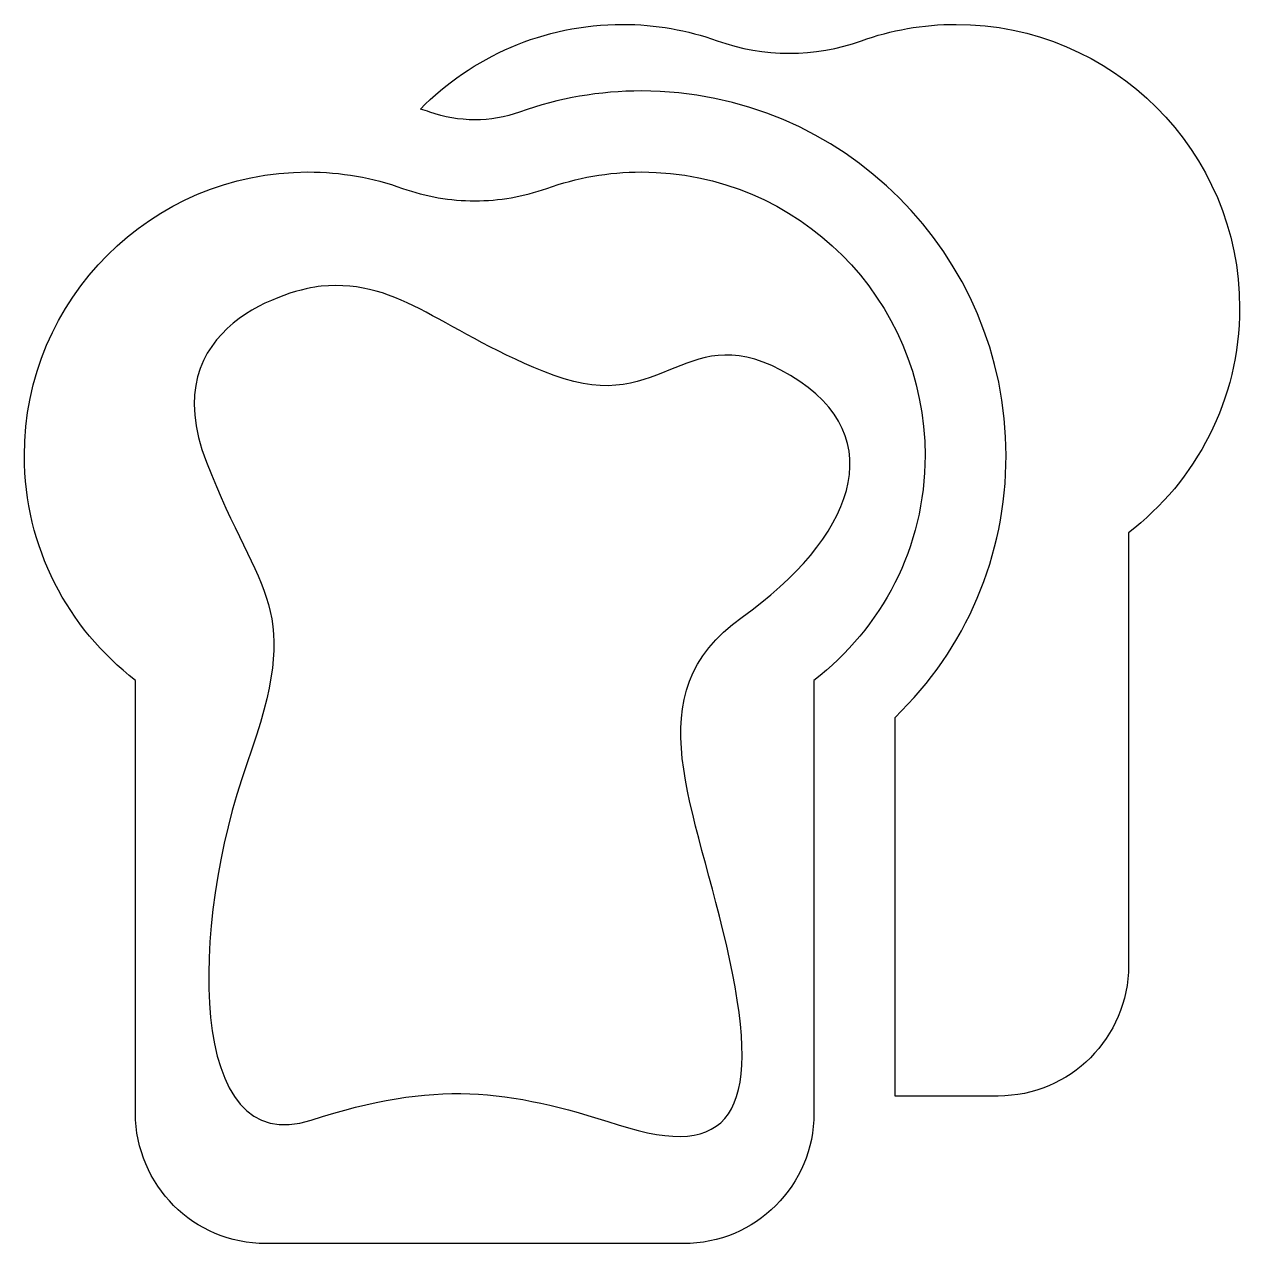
# Model space of a CAD drawing. Header units: centimetres. Extents: x -6.5 to 6.5, y -6.5 to 6.5.
import ezdxf

# ---------------------------------------------------------------- set-up
doc = ezdxf.new("R2010")
doc.units = ezdxf.units.CM
doc.header["$MEASUREMENT"] = 0
doc.layers.add('Layer 1', color=7, linetype='Continuous')

msp = doc.modelspace()

# ---------------------------------------------------------------- linework, layer by layer
at = {"layer": 'Layer 1'}
for points, knots in [([(3.47834, 6.54174), (3.12168, 6.54174), (2.77989, 6.47954), (2.46229, 6.36616), (2.46229, 6.36616), (1.96061, 6.18698), (1.41478, 6.18741), (0.91289, 6.36637), (0.91289, 6.36637), (0.59571, 6.47974), (0.25413, 6.54174), (-0.10234, 6.54174), (-0.10234, 6.54174), (-0.95147, 6.54174), (-1.71865, 6.19323), (-2.27071, 5.63234), (-2.27071, 5.63234), (-2.23764, 5.62149), (-2.20385, 5.61318), (-2.17101, 5.60146), (-2.17101, 5.60146), (-2.01496, 5.54582), (-1.85235, 5.51759), (-1.68756, 5.51759), (-1.68756, 5.51759), (-1.52347, 5.51759), (-1.36146, 5.54561), (-1.20607, 5.60125), (-1.20607, 5.60125), (-0.78549, 5.75135), (-0.34541, 5.82734), (0.10235, 5.82734), (0.10235, 5.82734), (2.25997, 5.82734), (4.01548, 4.07183), (4.01548, 1.91421), (4.01548, 1.91421), (4.01548, 0.84167), (3.58577, -0.15975), (2.82298, -0.89474), (2.82298, -0.89474), (2.82298, -0.89474), (2.82298, -4.95776), (2.82298, -4.95776), (2.82298, -4.95776), (2.82298, -4.95776), (3.92991, -4.95776), (3.92991, -4.95776), (3.92991, -4.95776), (4.70289, -4.95776), (5.3294, -4.33128), (5.3294, -3.5583), (5.3294, -3.5583), (5.3294, -3.5583), (5.3294, 1.0862), (5.3294, 1.0862), (5.3294, 1.0862), (6.05335, 1.64265), (6.5219, 2.51482), (6.5219, 3.49817), (6.5219, 3.49817), (6.5219, 5.17898), (5.15911, 6.54174), (3.47834, 6.54174)], [0, 0, 0, 0, 0.05882353, 0.05882353, 0.05882353, 0.05882353, 0.11764706, 0.11764706, 0.11764706, 0.11764706, 0.17647059, 0.17647059, 0.17647059, 0.17647059, 0.23529412, 0.23529412, 0.23529412, 0.23529412, 0.29411765, 0.29411765, 0.29411765, 0.29411765, 0.35294118, 0.35294118, 0.35294118, 0.35294118, 0.41176471, 0.41176471, 0.41176471, 0.41176471, 0.47058824, 0.47058824, 0.47058824, 0.47058824, 0.52941176, 0.52941176, 0.52941176, 0.52941176, 0.58823529, 0.58823529, 0.58823529, 0.58823529, 0.64705882, 0.64705882, 0.64705882, 0.64705882, 0.70588235, 0.70588235, 0.70588235, 0.70588235, 0.76470588, 0.76470588, 0.76470588, 0.76470588, 0.82352941, 0.82352941, 0.82352941, 0.82352941, 0.88235294, 0.88235294, 0.88235294, 0.88235294, 1, 1, 1, 1]), ([(0.10234, 4.95776), (-0.25434, 4.95776), (-0.59616, 4.89556), (-0.91377, 4.78218), (-0.91377, 4.78218), (-1.16425, 4.69259), (-1.42603, 4.64801), (-1.68757, 4.64801), (-1.68757, 4.64801), (-1.9498, 4.64801), (-2.21197, 4.6928), (-2.46312, 4.78239), (-2.46312, 4.78239), (-2.7803, 4.89576), (-3.12191, 4.95776), (-3.47835, 4.95776), (-3.47835, 4.95776), (-5.15914, 4.95776), (-6.52191, 3.595), (-6.52191, 1.91421), (-6.52191, 1.91421), (-6.52191, 0.93083), (-6.05339, 0.05874), (-5.32941, -0.49771), (-5.32941, -0.49771), (-5.32941, -0.49771), (-5.32941, -5.14226), (-5.32941, -5.14226), (-5.32941, -5.14226), (-5.32941, -5.91524), (-4.7029, -6.54175), (-3.92992, -6.54175), (-3.92992, -6.54175), (-3.92992, -6.54175), (0.55388, -6.54174), (0.55388, -6.54174), (0.55388, -6.54174), (1.32689, -6.54174), (1.95339, -5.91523), (1.95339, -5.14225), (1.95339, -5.14225), (1.95339, -5.14225), (1.95339, -0.49773), (1.95339, -0.49773), (1.95339, -0.49773), (2.67732, 0.05872), (3.14589, 0.93081), (3.14589, 1.91419), (3.14589, 1.91419), (3.1459, 3.595), (1.78313, 4.95776), (0.10234, 4.95776)], [0, 0, 0, 0, 0.07142857, 0.07142857, 0.07142857, 0.07142857, 0.14285714, 0.14285714, 0.14285714, 0.14285714, 0.21428571, 0.21428571, 0.21428571, 0.21428571, 0.28571429, 0.28571429, 0.28571429, 0.28571429, 0.35714286, 0.35714286, 0.35714286, 0.35714286, 0.42857143, 0.42857143, 0.42857143, 0.42857143, 0.5, 0.5, 0.5, 0.5, 0.57142857, 0.57142857, 0.57142857, 0.57142857, 0.64285714, 0.64285714, 0.64285714, 0.64285714, 0.71428571, 0.71428571, 0.71428571, 0.71428571, 0.78571429, 0.78571429, 0.78571429, 0.78571429, 0.85714286, 0.85714286, 0.85714286, 0.85714286, 1, 1, 1, 1]), ([(1.18189, 0.18121), (0.01169, -0.65207), (0.68532, -1.81166), (1.04772, -3.48737), (1.04772, -3.48737), (1.41012, -5.16306), (1.04772, -5.65219), (-0.14796, -5.26667), (-0.14796, -5.26667), (-1.34364, -4.88115), (-2.10453, -4.78261), (-3.44522, -5.2174), (-3.44522, -5.2174), (-4.78589, -5.65219), (-4.74959, -3.11605), (-4.13351, -1.39152), (-4.13351, -1.39152), (-3.51743, 0.33301), (-3.98873, 0.3623), (-4.5683, 1.84481), (-4.5683, 1.84481), (-5.14787, 3.32729), (-3.6336, 3.70417), (-3.3365, 3.73195), (-3.3365, 3.73195), (-2.46771, 3.81318), (-2.03213, 3.22477), (-0.83645, 2.77469), (-0.83645, 2.77469), (0.35923, 2.32461), (0.57664, 3.44215), (1.6999, 2.77469), (1.6999, 2.77469), (2.82318, 2.10722), (2.35209, 1.01449), (1.18189, 0.18121)], [0, 0, 0, 0, 0.1, 0.1, 0.1, 0.1, 0.2, 0.2, 0.2, 0.2, 0.3, 0.3, 0.3, 0.3, 0.4, 0.4, 0.4, 0.4, 0.5, 0.5, 0.5, 0.5, 0.6, 0.6, 0.6, 0.6, 0.7, 0.7, 0.7, 0.7, 0.8, 0.8, 0.8, 0.8, 1, 1, 1, 1])]:
    msp.add_open_spline(points, degree=3, knots=knots, dxfattribs=at)

doc.saveas('drawing.dxf')
